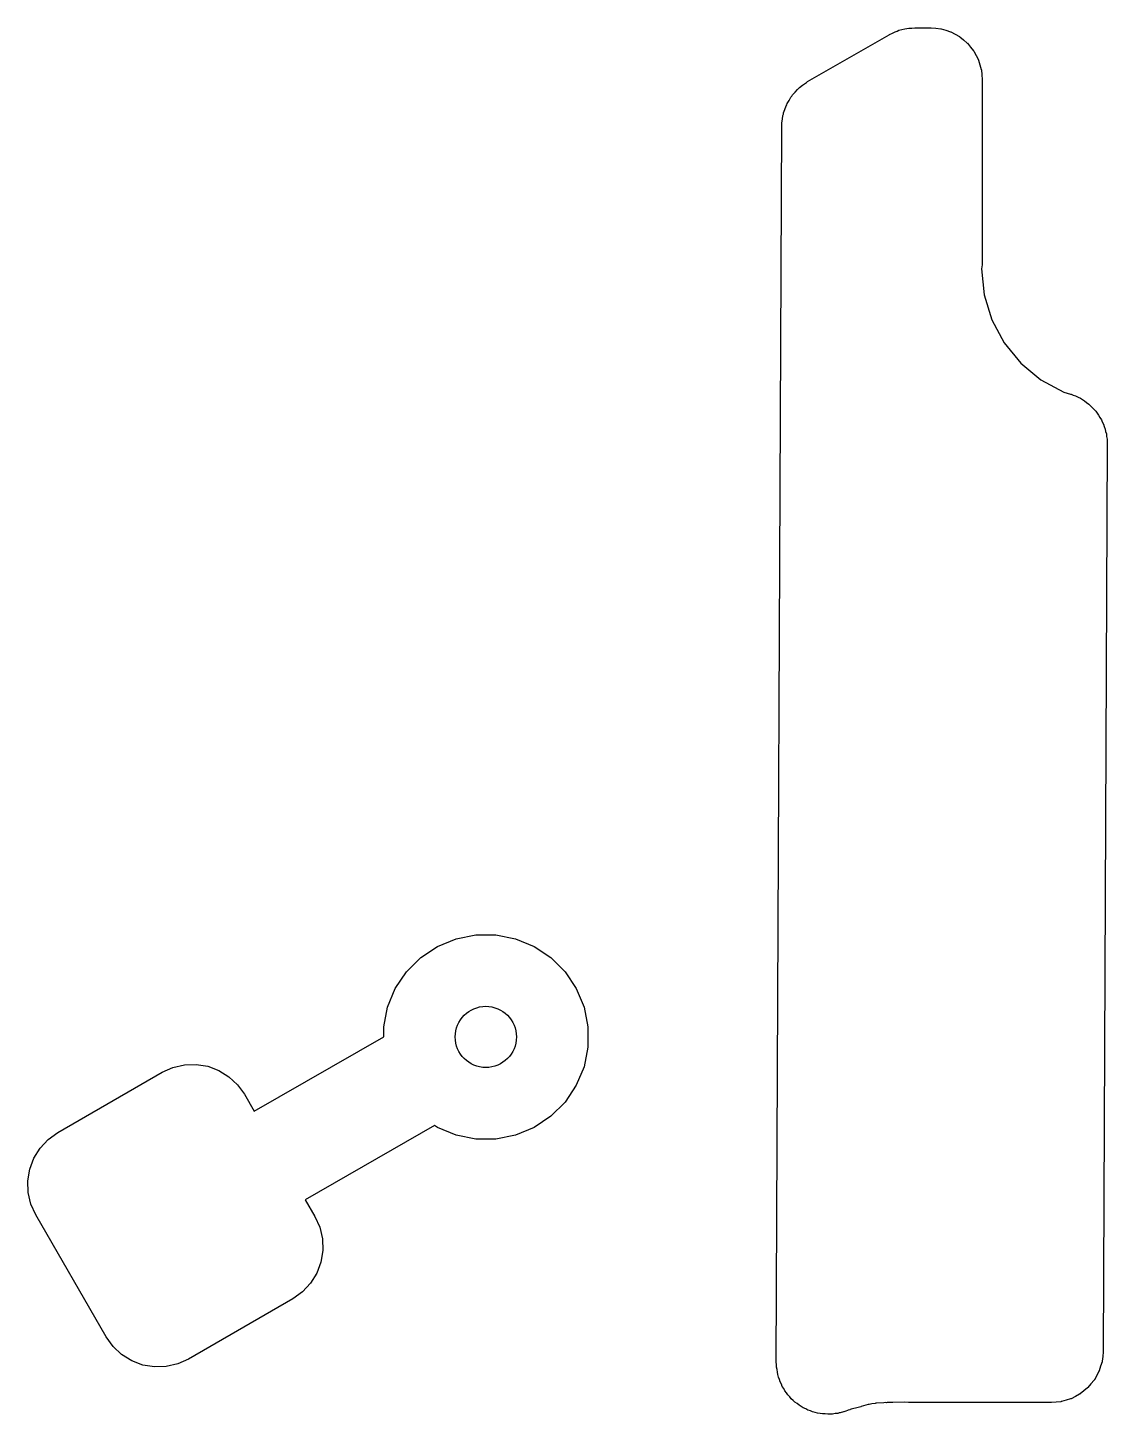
# Model space of a CAD drawing. Extents: x 3.53 to 7.52, y -4.86 to -3.59.
# Drawn here: x 7.1271 to 7.2311, y -4.299 to -4.1654 of the extents above; entities that cross this region are included whole.
import ezdxf

# ---------------------------------------------------------------- set-up
doc = ezdxf.new("R2010")
doc.units = 0
doc.header["$MEASUREMENT"] = 0
doc.layers.add('BLACK', color=7, linetype='CONTINUOUS')

msp = doc.modelspace()

# ---------------------------------------------------------------- linework, layer by layer
at = {"layer": 'BLACK', "linetype": 'CONTINUOUS'}
for p, q in [((7.21017, -4.16599), (7.21044, -4.16587)), ((7.21044, -4.16587), (7.2107, -4.16573)), ((7.2107, -4.16573), (7.21088, -4.16567)), ((7.21088, -4.16567), (7.21106, -4.1656)), ((7.21106, -4.1656), (7.21135, -4.16553)), ((7.21135, -4.16553), (7.21164, -4.16545)), ((7.21164, -4.16545), (7.21183, -4.16543)), ((7.21183, -4.16543), (7.21201, -4.16539)), ((7.21201, -4.16539), (7.21231, -4.16538)), ((7.21231, -4.16538), (7.21261, -4.16535)), ((7.21261, -4.16535), (7.21409, -4.16535)), ((7.21409, -4.16535), (7.21413, -4.16535)), ((7.21413, -4.16535), (7.21413, -4.16535)), ((7.21413, -4.16535), (7.21413, -4.16535)), ((7.21413, -4.16535), (7.21416, -4.16535)), ((7.21416, -4.16535), (7.21463, -4.1654)), ((7.21463, -4.1654), (7.2151, -4.16545)), ((7.2151, -4.16545), (7.21512, -4.16546)), ((7.21512, -4.16546), (7.21513, -4.16546)), ((7.21513, -4.16546), (7.21558, -4.1656)), ((7.21558, -4.1656), (7.21603, -4.16574)), ((7.21603, -4.16574), (7.21605, -4.16575)), ((7.21605, -4.16575), (7.21606, -4.16576)), ((7.21606, -4.16576), (7.21648, -4.16598)), ((7.20227, -4.17054), (7.21011, -4.16602)), ((7.21011, -4.16602), (7.21017, -4.16599)), ((7.21648, -4.16598), (7.21689, -4.16621)), ((7.21689, -4.16621), (7.2169, -4.16622)), ((7.2169, -4.16622), (7.21692, -4.16623)), ((7.21692, -4.16623), (7.21728, -4.16653)), ((7.21728, -4.16653), (7.21764, -4.16683)), ((7.21764, -4.16683), (7.21765, -4.16684)), ((7.21765, -4.16684), (7.21767, -4.16685)), ((7.21767, -4.16685), (7.21796, -4.16722)), ((7.21796, -4.16722), (7.21826, -4.16758)), ((7.21826, -4.16758), (7.21827, -4.1676)), ((7.21827, -4.1676), (7.21828, -4.16761)), ((7.21828, -4.16761), (7.2185, -4.16803)), ((7.2185, -4.16803), (7.21872, -4.16845)), ((7.21872, -4.16845), (7.21872, -4.16846)), ((7.21872, -4.16846), (7.21873, -4.16848)), ((7.21873, -4.16848), (7.21886, -4.16893)), ((7.21886, -4.16893), (7.219, -4.16938)), ((7.219, -4.16938), (7.219, -4.1694)), ((7.219, -4.1694), (7.21901, -4.16941)), ((7.21901, -4.16941), (7.21905, -4.16988)), ((7.21905, -4.16988), (7.21909, -4.17035)), ((7.20106, -4.17156), (7.20129, -4.17129)), ((7.20129, -4.17129), (7.20139, -4.17121)), ((7.20139, -4.17121), (7.20148, -4.17111)), ((7.20148, -4.17111), (7.20177, -4.1709)), ((7.20177, -4.1709), (7.20205, -4.17068)), ((7.20205, -4.17068), (7.20217, -4.17062)), ((7.20217, -4.17062), (7.20227, -4.17054)), ((7.21909, -4.17035), (7.21909, -4.18771)), ((7.2003, -4.17265), (7.20049, -4.17235)), ((7.20049, -4.17235), (7.20066, -4.17203)), ((7.20066, -4.17203), (7.20074, -4.17193)), ((7.20074, -4.17193), (7.20081, -4.17182)), ((7.20081, -4.17182), (7.20106, -4.17156)), ((7.19985, -4.17417), (7.19989, -4.17381)), ((7.19989, -4.17381), (7.19993, -4.17369)), ((7.19993, -4.17369), (7.19995, -4.17356)), ((7.19995, -4.17356), (7.20008, -4.17323)), ((7.20008, -4.17323), (7.20019, -4.17288)), ((7.20019, -4.17288), (7.20025, -4.17277)), ((7.20025, -4.17277), (7.2003, -4.17265)), ((7.19925, -4.29394), (7.19977, -4.17485)), ((7.19977, -4.17485), (7.19978, -4.17478)), ((7.19978, -4.17478), (7.19979, -4.17465)), ((7.19979, -4.17452), (7.19985, -4.17417)), ((7.19979, -4.17465), (7.19979, -4.17452)), ((7.21907, -4.1882), (7.21903, -4.18858)), ((7.21903, -4.18858), (7.21928, -4.19109)), ((7.21909, -4.18778), (7.21907, -4.18799)), ((7.21907, -4.18799), (7.21907, -4.1882)), ((7.21909, -4.18771), (7.21909, -4.18778)), ((7.21928, -4.19109), (7.22001, -4.1935)), ((7.22001, -4.1935), (7.2212, -4.19573)), ((7.2212, -4.19573), (7.2228, -4.19767)), ((7.2228, -4.19767), (7.22475, -4.19927)), ((7.22475, -4.19927), (7.22697, -4.20046)), ((7.22697, -4.20046), (7.22759, -4.20065)), ((7.22759, -4.20065), (7.22766, -4.20067)), ((7.22766, -4.20067), (7.22787, -4.20076)), ((7.22787, -4.20076), (7.22809, -4.20083)), ((7.22809, -4.20083), (7.22832, -4.20095)), ((7.22832, -4.20095), (7.22855, -4.20106)), ((7.22855, -4.20106), (7.22875, -4.20119)), ((7.22875, -4.20119), (7.22895, -4.2013)), ((7.22895, -4.2013), (7.22915, -4.20146)), ((7.22915, -4.20146), (7.22936, -4.20161)), ((7.22936, -4.20161), (7.22952, -4.20178)), ((7.22952, -4.20178), (7.2297, -4.20193)), ((7.2297, -4.20193), (7.22986, -4.20212)), ((7.22986, -4.20212), (7.23004, -4.20231)), ((7.23004, -4.20231), (7.23017, -4.2025)), ((7.23017, -4.2025), (7.23031, -4.20268)), ((7.23031, -4.20268), (7.23043, -4.20291)), ((7.23043, -4.20291), (7.23057, -4.20312)), ((7.23057, -4.20312), (7.23066, -4.20334)), ((7.23066, -4.20334), (7.23077, -4.20355)), ((7.23077, -4.20355), (7.23084, -4.20379)), ((7.23084, -4.20379), (7.23094, -4.20403)), ((7.23094, -4.20403), (7.23098, -4.20426)), ((7.23098, -4.20426), (7.23105, -4.20448)), ((7.23105, -4.20448), (7.23107, -4.20474)), ((7.23114, -4.20546), (7.23076, -4.29286)), ((7.23107, -4.20474), (7.23112, -4.20499)), ((7.23112, -4.20499), (7.23112, -4.20522)), ((7.23112, -4.20522), (7.23114, -4.20546)), ((7.16839, -4.25313), (7.17029, -4.25276)), ((7.17029, -4.25276), (7.17223, -4.25276)), ((7.17223, -4.25276), (7.17413, -4.25313)), ((7.16499, -4.25495), (7.1666, -4.25388)), ((7.1666, -4.25388), (7.16839, -4.25313)), ((7.17413, -4.25313), (7.17592, -4.25388)), ((7.17592, -4.25388), (7.17753, -4.25495)), ((7.16361, -4.25632), (7.16499, -4.25495)), ((7.17753, -4.25495), (7.17891, -4.25632)), ((7.16254, -4.25794), (7.16361, -4.25632)), ((7.17891, -4.25632), (7.17998, -4.25794)), ((7.1618, -4.25973), (7.16254, -4.25794)), ((7.17998, -4.25794), (7.18072, -4.25973)), ((7.16142, -4.26163), (7.1618, -4.25973)), ((7.18072, -4.25973), (7.1811, -4.26163)), ((7.16142, -4.26258), (7.16142, -4.26163)), ((7.1811, -4.26163), (7.1811, -4.26357)), ((7.14894, -4.26976), (7.16142, -4.26258)), ((7.1811, -4.26357), (7.18072, -4.26547)), ((7.13001, -4.27182), (7.14007, -4.26601)), ((7.14007, -4.26601), (7.14111, -4.26554)), ((7.14111, -4.26554), (7.14221, -4.26528)), ((7.14221, -4.26528), (7.14335, -4.26524)), ((7.14335, -4.26524), (7.14448, -4.26543)), ((7.14448, -4.26543), (7.14554, -4.26583)), ((7.14554, -4.26583), (7.14651, -4.26643)), ((7.18072, -4.26547), (7.17998, -4.26726)), ((7.14651, -4.26643), (7.14734, -4.26721)), ((7.14734, -4.26721), (7.148, -4.26813)), ((7.17998, -4.26726), (7.17891, -4.26887)), ((7.148, -4.26813), (7.14894, -4.26976)), ((7.17891, -4.26887), (7.17753, -4.27024)), ((7.16631, -4.27113), (7.15386, -4.27829)), ((7.1666, -4.27132), (7.16631, -4.27113)), ((7.16839, -4.27206), (7.1666, -4.27132)), ((7.17592, -4.27132), (7.17413, -4.27206)), ((7.17753, -4.27024), (7.17592, -4.27132)), ((7.12831, -4.27331), (7.12909, -4.27248)), ((7.12909, -4.27248), (7.13001, -4.27182)), ((7.17029, -4.27244), (7.16839, -4.27206)), ((7.17223, -4.27244), (7.17029, -4.27244)), ((7.17413, -4.27206), (7.17223, -4.27244)), ((7.12771, -4.27428), (7.12831, -4.27331)), ((7.12712, -4.27647), (7.12731, -4.27534)), ((7.12731, -4.27534), (7.12771, -4.27428)), ((7.12716, -4.2776), (7.12712, -4.27647)), ((7.12742, -4.27871), (7.12716, -4.2776)), ((7.12789, -4.27975), (7.12742, -4.27871)), ((7.15386, -4.27829), (7.15479, -4.2799)), ((7.13468, -4.29151), (7.12789, -4.27975)), ((7.15479, -4.2799), (7.15526, -4.28093)), ((7.15526, -4.28093), (7.15552, -4.28204)), ((7.15552, -4.28204), (7.15556, -4.28318)), ((7.15556, -4.28318), (7.15537, -4.2843)), ((7.15537, -4.2843), (7.15497, -4.28537)), ((7.15497, -4.28537), (7.15437, -4.28634)), ((7.15359, -4.28717), (7.15267, -4.28783)), ((7.15437, -4.28634), (7.15359, -4.28717)), ((7.15267, -4.28783), (7.14261, -4.29364)), ((7.13534, -4.29244), (7.13468, -4.29151)), ((7.13617, -4.29321), (7.13534, -4.29244)), ((7.23076, -4.29287), (7.23075, -4.29293)), ((7.23076, -4.29286), (7.23076, -4.29287)), ((7.23076, -4.29287), (7.23076, -4.29287)), ((7.23076, -4.29287), (7.23076, -4.29287)), ((7.13714, -4.29382), (7.13617, -4.29321)), ((7.1382, -4.29422), (7.13714, -4.29382)), ((7.13933, -4.2944), (7.1382, -4.29422)), ((7.14157, -4.29411), (7.14046, -4.29437)), ((7.14261, -4.29364), (7.14157, -4.29411)), ((7.19928, -4.29418), (7.19925, -4.29394)), ((7.19928, -4.29442), (7.19928, -4.29418)), ((7.23064, -4.2939), (7.2305, -4.29433)), ((7.23065, -4.29384), (7.23064, -4.29387)), ((7.23064, -4.29387), (7.23064, -4.2939)), ((7.2307, -4.29338), (7.23065, -4.29384)), ((7.23075, -4.29293), (7.2307, -4.29338)), ((7.14046, -4.29437), (7.13933, -4.2944)), ((7.19932, -4.29466), (7.19928, -4.29442)), ((7.19935, -4.29491), (7.19932, -4.29466)), ((7.19941, -4.29514), (7.19935, -4.29491)), ((7.19946, -4.29538), (7.19941, -4.29514)), ((7.19955, -4.29561), (7.19946, -4.29538)), ((7.23012, -4.29523), (7.2299, -4.29563)), ((7.23034, -4.29482), (7.23012, -4.29523)), ((7.23035, -4.2948), (7.23034, -4.29482)), ((7.23036, -4.29477), (7.23035, -4.2948)), ((7.2305, -4.29433), (7.23036, -4.29477)), ((7.19962, -4.29584), (7.19955, -4.29561)), ((7.19974, -4.29606), (7.19962, -4.29584)), ((7.19983, -4.29628), (7.19974, -4.29606)), ((7.19996, -4.29649), (7.19983, -4.29628)), ((7.20008, -4.29671), (7.19996, -4.29649)), ((7.20023, -4.2969), (7.20008, -4.29671)), ((7.22888, -4.29671), (7.22852, -4.297)), ((7.22924, -4.29642), (7.22888, -4.29671)), ((7.22926, -4.2964), (7.22924, -4.29642)), ((7.22928, -4.29638), (7.22926, -4.2964)), ((7.22957, -4.29603), (7.22928, -4.29638)), ((7.22987, -4.29568), (7.22957, -4.29603)), ((7.22988, -4.29565), (7.22987, -4.29568)), ((7.2299, -4.29563), (7.22988, -4.29565)), ((7.20036, -4.2971), (7.20023, -4.2969)), ((7.20054, -4.29727), (7.20036, -4.2971)), ((7.20069, -4.29747), (7.20054, -4.29727)), ((7.20088, -4.29762), (7.20069, -4.29747)), ((7.20105, -4.29779), (7.20088, -4.29762)), ((7.20125, -4.29793), (7.20105, -4.29779)), ((7.20144, -4.29809), (7.20125, -4.29793)), ((7.20165, -4.29821), (7.20144, -4.29809)), ((7.20185, -4.29834), (7.20165, -4.29821)), ((7.20744, -4.29822), (7.20738, -4.29824)), ((7.20809, -4.29802), (7.20744, -4.29822)), ((7.20819, -4.29801), (7.20809, -4.29802)), ((7.20847, -4.29795), (7.20819, -4.29801)), ((7.20876, -4.29792), (7.20847, -4.29795)), ((7.20883, -4.2979), (7.20876, -4.29792)), ((7.20892, -4.29788), (7.20883, -4.2979)), ((7.2096, -4.29786), (7.20892, -4.29788)), ((7.20973, -4.29784), (7.2096, -4.29786)), ((7.20986, -4.29785), (7.20973, -4.29784)), ((7.20993, -4.29784), (7.20986, -4.29785)), ((7.20997, -4.29783), (7.20993, -4.29784)), ((7.21031, -4.29783), (7.20997, -4.29783)), ((7.21036, -4.29783), (7.21031, -4.29783)), ((7.2104, -4.29783), (7.21036, -4.29783)), ((7.21047, -4.29783), (7.2104, -4.29783)), ((7.21163, -4.29779), (7.21047, -4.29783)), ((7.21199, -4.29783), (7.21163, -4.29779)), ((7.21206, -4.29783), (7.21199, -4.29783)), ((7.22576, -4.29783), (7.21206, -4.29783)), ((7.22621, -4.29779), (7.22576, -4.29783)), ((7.22667, -4.29775), (7.22621, -4.29779)), ((7.2267, -4.29774), (7.22667, -4.29775)), ((7.22673, -4.29774), (7.2267, -4.29774)), ((7.22717, -4.29761), (7.22673, -4.29774)), ((7.22761, -4.29748), (7.22717, -4.29761)), ((7.22763, -4.29747), (7.22761, -4.29748)), ((7.22766, -4.29746), (7.22763, -4.29747)), ((7.22807, -4.29724), (7.22766, -4.29746)), ((7.22847, -4.29703), (7.22807, -4.29724)), ((7.2285, -4.29701), (7.22847, -4.29703)), ((7.22852, -4.297), (7.2285, -4.29701)), ((7.20208, -4.29844), (7.20185, -4.29834)), ((7.2023, -4.29856), (7.20208, -4.29844)), ((7.20253, -4.29863), (7.2023, -4.29856)), ((7.20275, -4.29873), (7.20253, -4.29863)), ((7.20299, -4.29878), (7.20275, -4.29873)), ((7.20323, -4.29885), (7.20299, -4.29878)), ((7.20347, -4.29888), (7.20323, -4.29885)), ((7.2037, -4.29893), (7.20347, -4.29888)), ((7.20395, -4.29893), (7.2037, -4.29893)), ((7.2042, -4.29896), (7.20395, -4.29893)), ((7.20444, -4.29894), (7.2042, -4.29896)), ((7.20468, -4.29894), (7.20444, -4.29894)), ((7.20492, -4.2989), (7.20468, -4.29894)), ((7.20517, -4.29887), (7.20492, -4.2989)), ((7.20532, -4.29883), (7.20517, -4.29887)), ((7.20539, -4.29882), (7.20532, -4.29883)), ((7.20549, -4.29879), (7.20539, -4.29882)), ((7.20564, -4.29876), (7.20549, -4.29879)), ((7.20571, -4.29874), (7.20564, -4.29876)), ((7.20577, -4.29872), (7.20571, -4.29874)), ((7.20596, -4.29865), (7.20577, -4.29872)), ((7.20611, -4.2986), (7.20596, -4.29865)), ((7.20617, -4.29857), (7.20611, -4.2986)), ((7.20632, -4.29852), (7.20617, -4.29857)), ((7.20638, -4.29849), (7.20632, -4.29852)), ((7.20647, -4.29846), (7.20638, -4.29849)), ((7.20713, -4.2983), (7.20647, -4.29846)), ((7.20725, -4.29826), (7.20713, -4.2983)), ((7.20738, -4.29824), (7.20725, -4.29826))]:
    msp.add_line(p, q, dxfattribs=at)
at = {"layer": 'BLACK'}
msp.add_circle((7.17126, -4.2626), 0.00295, dxfattribs=at)

doc.saveas('drawing.dxf')
